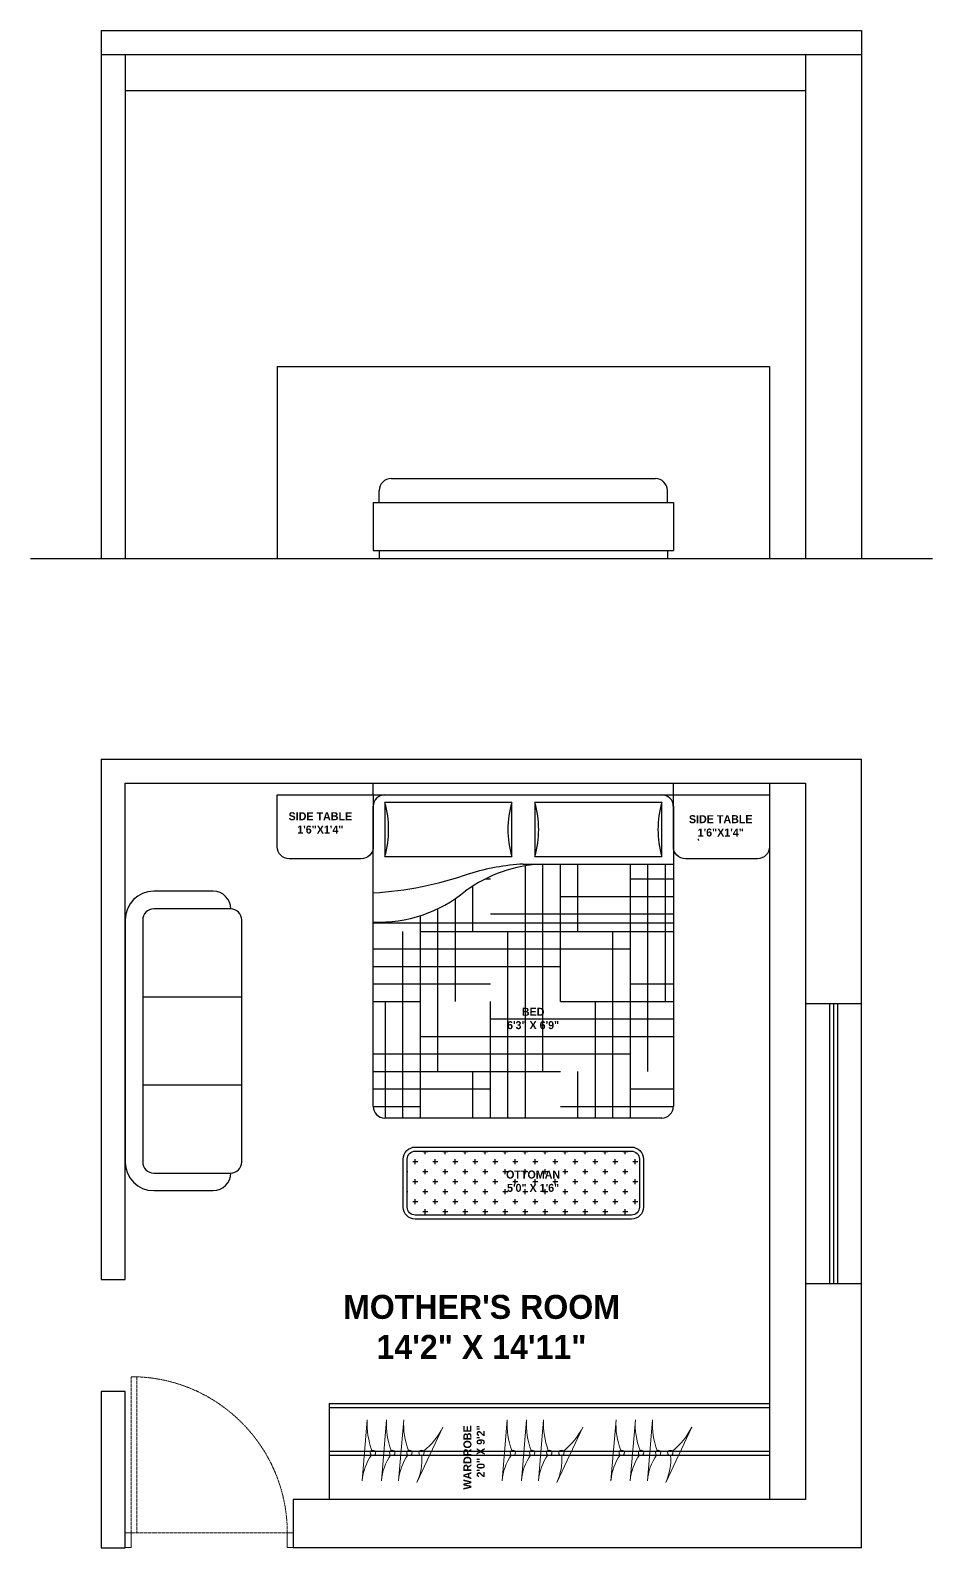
# Model space of a CAD drawing. Header units: inches. Extents: x -2624 to 3682, y -673 to 3670.
# Drawn here: x 2194.4 to 2419.9, y -31.5 to 347.6 of the extents above; entities that cross this region are included whole.
import ezdxf

# ---------------------------------------------------------------- set-up
doc = ezdxf.new("R2010")
doc.units = ezdxf.units.IN
doc.header["$MEASUREMENT"] = 0
for name, pattern in [('AUDIT_D_060311083008-3', [0]), ('DASHED2', [0.375, 0.25, -0.125]), ('HIDDEN', [0.375, 0.25, -0.125])]:
    doc.linetypes.add(name, pattern=pattern)
for name, color, linetype in [('A-DOOR', 251, 'AUDIT_D_060311083008-3'), ('A-Door-Frame', 1, 'Continuous'), ('A-Door-Swing', 8, 'HIDDEN'), ('IEL-HATCH-002', 7, 'Continuous'), ('TEFRİŞ', 11, 'Continuous')]:
    doc.layers.add(name, color=color, linetype=linetype)
doc.layers.add('Furniture', color=251, linetype='Continuous', lineweight=18)
doc.styles.add('HEMI', font='stylu.ttf')
pattern_1 = [(90, (16.9, 0), (-744, 744), [744, -744]), (90, (140.9, 0), (-744, 744), [744, -744]), (90, (264.9, 0), (-744, 744), [744, -744]), (90, (388.9, 0), (-744, 744), [744, -744]), (90, (512.9, 0), (-744, 744), [744, -744]), (90, (636.9, 0), (-744, 744), [744, -744]), (90, (760.9, 0), (-744, 744), [744, -744]), (0, (16.9, 744), (744, -744), [744, -744]), (0, (16.9, 868), (744, -744), [744, -744]), (0, (16.9, 992), (744, -744), [744, -744]), (0, (16.9, 1116), (744, -744), [744, -744]), (0, (16.9, 1240), (744, -744), [744, -744]), (0, (16.9, 1364), (744, -744), [744, -744]), (0, (16.9, 1488), (744, -744), [744, -744])]

# ---------------------------------------------------------------- blocks, each defined once
blk = doc.blocks.new('*U23')
at = {"layer": 'A-Door-Frame', "lineweight": 5}
for p, q in [((0, -100), (0, 0)), ((1145, -100), (1145, 0))]:
    blk.add_line(p, q, dxfattribs=at)
for points in [[(0, -100), (40, -100), (40, 0), (0, 0)], [(1145, -100), (1105, -100), (1105, 0), (1145, 0)]]:
    blk.add_lwpolyline(points, dxfattribs=at)
at = {"layer": 'A-Door-Swing', "linetype": 'DASHED2', "lineweight": 5}
blk.add_line((50, 0), (1115, 0), dxfattribs=at)
blk.add_lwpolyline([(40, 0), (40, 1065), (80, 1065), (80, 0)], close=True, dxfattribs=at)
blk.add_arc((40, 0), 1065, 360, 90, dxfattribs=at)
blk = doc.blocks.new('db')
at = {"layer": 'IEL-HATCH-002', "transparency": 33554687}
h = blk.add_hatch(dxfattribs=at)
h.set_pattern_fill('AR-PARQ1', color=253, scale=62)
h.set_pattern_definition(pattern_1)
h.paths.add_polyline_path([(3316.83, 804.31), (3284.13, 804.31, 0.147224), (3264.9, 797.58, -0.185244), (3241.83, 789.83), (3241.83, 743.73, 0.414214), (3244.71, 740.84), (3313.94, 740.84, 0.414214), (3316.83, 743.73)])
h = blk.add_hatch(dxfattribs=at)
h.set_pattern_fill('AR-PARQ1', color=253, scale=62)
h.set_pattern_definition(pattern_1)
h.paths.add_polyline_path([(3316.83, 804.31), (3284.13, 804.31, 0.147224), (3264.9, 797.58, -0.185244), (3241.83, 789.83), (3241.83, 743.73, 0.414214), (3244.71, 740.84), (3313.94, 740.84, 0.414214), (3316.83, 743.73)])
h = blk.add_hatch(dxfattribs=at)
h.set_pattern_fill('HOUND', color=33, scale=70)
h.set_pattern_definition([(0, (16.908, 0), (17.5, 4.375), [70, -35]), (90, (16.908, 0), (-4.375, -17.5), [70, -35])])
h.paths.add_polyline_path([(3316.83, 804.31), (3284.13, 804.31, 0.147224), (3264.9, 797.58, -0.185244), (3241.83, 789.83), (3241.83, 743.73, 0.414214), (3244.71, 740.84), (3313.94, 740.84, 0.414214), (3316.83, 743.73)])
at = {"color": 0, "linetype": 'ByBlock'}
for p, q in [((3241.83, 824.5), (3316.83, 824.5)), ((3241.83, 821.61), (3241.83, 824.5)), ((3316.83, 821.61), (3316.83, 824.5)), ((3241.83, 821.61), (3316.83, 821.61)), ((3244.71, 819.69), (3244.71, 806.23)), ((3276.44, 819.69), (3244.71, 819.69)), ((3276.44, 806.23), (3276.44, 819.69)), ((3313.94, 819.69), (3282.21, 819.69)), ((3282.21, 819.69), (3282.21, 806.23)), ((3313.94, 806.23), (3313.94, 819.69)), ((3241.83, 743.73), (3241.83, 818.73)), ((3316.83, 818.73), (3316.83, 743.73)), ((3244.71, 806.23), (3276.44, 806.23)), ((3279.33, 804.31), (3316.83, 804.31)), ((3282.21, 806.23), (3313.94, 806.23)), ((3313.94, 740.84), (3244.71, 740.84))]:
    blk.add_line(p, q, dxfattribs=at)
for centre, radius, start, end in [((3244.71, 818.73), 2.88, 90, 180), ((3221.63, 812.96), 24.04, 343.7398, 16.2602), ((3299.52, 812.96), 24.04, 163.7398, 196.2602), ((3259.13, 812.96), 24.04, 343.7398, 16.2602), ((3337.02, 812.96), 24.04, 163.7398, 196.2602), ((3313.94, 818.73), 2.88, 0, 90), ((3285.7, 768.99), 35.35, 92.5398, 126.0403), ((3282.65, 746.81), 57.59, 93.3065, 106.9429), ((3236.62, 885.64), 88.69, 273.3665, 289.2534), ((3243.27, 823.78), 33.98, 267.5673, 309.5461), ((3244.71, 743.73), 2.88, 180, 270), ((3313.94, 743.73), 2.88, 270, 0)]:
    blk.add_arc(centre, radius, start, end, dxfattribs=at)
blk = doc.blocks.new('dbs')
for points in [[(3241.83, 821.61), (3241.83, 808.61, -0.414214), (3238.83, 805.61), (3220.83, 805.61, -0.414214), (3217.83, 808.61), (3217.83, 821.61)], [(3340.83, 821.61), (3340.83, 808.61, -0.414214), (3337.83, 805.61), (3319.83, 805.61, -0.414214), (3316.83, 808.61), (3316.83, 821.61)]]:
    blk.add_lwpolyline(points, format="xyb", close=True)
at = {"layer": 'TEFRİŞ', "color": 252, "linetype": 'Continuous', "true_color": 0x939598}
for p, q in [((3322.99, 810.57), (3323.03, 810.44)), ((3322.99, 810.57), (3323.03, 810.44)), ((3323.03, 810.44), (3323.08, 810.31)), ((3323.03, 810.44), (3323.08, 810.31)), ((3323.08, 810.31), (3323.12, 810.17)), ((3323.08, 810.31), (3323.12, 810.17))]:
    blk.add_line(p, q, dxfattribs=at)
blk.add_blockref('db', (0, 0))
blk = doc.blocks.new('rwg')
at = {"layer": 'IEL-HATCH-002', "true_color": 0xe4d6c8, "transparency": 33554687}
h = blk.add_hatch(dxfattribs=at)
h.set_pattern_fill('CROSS', color=254, scale=10)
h.paths.add_polyline_path([(3306.8, 731.61, 0.414214), (3304.8, 733.61), (3250.8, 733.61, 0.414214), (3248.8, 731.61), (3248.8, 719.61, 0.414214), (3250.8, 717.61), (3304.8, 717.61, 0.414214), (3306.8, 719.61)])
for points in [[(3307.8, 731.61), (3307.8, 719.61, -0.414214), (3304.8, 716.61), (3250.8, 716.61, -0.414214), (3247.8, 719.61), (3247.8, 731.61, -0.414214), (3250.8, 734.61), (3304.8, 734.61, -0.414214)], [(3306.8, 731.61), (3306.8, 719.61, -0.414214), (3304.8, 717.61), (3250.8, 717.61, -0.414214), (3248.8, 719.61), (3248.8, 731.61, -0.414214), (3250.8, 733.61), (3304.8, 733.61, -0.414214)]]:
    blk.add_lwpolyline(points, format="xyb", close=True)
blk = doc.blocks.new('46u46 u')
at = {"layer": 'Furniture', "color": 133, "lineweight": -2, "true_color": 0x84cdcc}
for p, q in [((1719223.22, 5855.25), (1719238.43, 5853.97)), ((1719223.22, 5850.43), (1719238.43, 5849.14)), ((1719223.22, 5846.14), (1719238.43, 5844.86)), ((1719222.81, 5841.56), (1719236.62, 5835.07))]:
    blk.add_line(p, q, dxfattribs=at)
for centre in [(1719230.18, 5852.56), (1719230.18, 5847.73), (1719230.18, 5843.45), (1719230.18, 5840.42)]:
    blk.add_circle(centre, 0.673, dxfattribs=at)
for centre, radius, start, end in [((1719222.13, 5842.1), 13.19, 55.3487, 85.2486), ((1719237.35, 5835.38), 18.62, 86.6903, 110.6016), ((1719222.13, 5837.28), 13.19, 55.3487, 85.2486), ((1719222.13, 5833), 13.19, 55.3487, 85.2486), ((1719237.35, 5830.56), 18.62, 86.6903, 110.6016), ((1719237.35, 5826.27), 18.62, 86.6903, 110.6016), ((1719228.44, 5853.49), 13.19, 244.7514, 274.6513), ((1719244.98, 5851.7), 18.62, 219.3984, 243.3097)]:
    blk.add_arc(centre, radius, start, end, dxfattribs=at)
blk = doc.blocks.new('rthjr')
for p, q in [((3335.61, 665.8), (3275.11, 665.8)), ((3294.36, 661.4), (3294.36, 636.65)), ((3316.36, 661.4), (3316.36, 636.65)), ((3267.96, 658.65), (3267.96, 643.8)), ((3342.76, 643.8), (3342.76, 658.65))]:
    blk.add_line(p, q)
blk.add_lwpolyline([(3275.11, 636.65), (3335.61, 636.65, 0.414214), (3338.36, 639.4), (3338.36, 658.65, 0.414214), (3335.61, 661.4), (3275.11, 661.4, 0.414214), (3272.36, 658.65), (3272.36, 639.4, 0.414214)], format="xyb", close=True)
for centre, radius, start, end in [((3275.11, 658.65), 7.15, 90, 180), ((3335.61, 658.65), 7.15, 0, 90), ((3272.36, 643.8), 4.4, 180, 270), ((3338.36, 643.8), 4.4, 270, 0)]:
    blk.add_arc(centre, radius, start, end)

msp = doc.modelspace()

# ---------------------------------------------------------------- linework, layer by layer
at = {"color": 18, "true_color": 0x000000}
for p, q in [((2212.14, 347.65), (2212.14, 215.65)), ((2212.14, 347.65), (2402.14, 347.65)), ((2402.14, 347.65), (2402.14, 215.65)), ((2212.14, 341.65), (2402.14, 341.65)), ((2218.14, 341.65), (2218.14, 215.65)), ((2388.14, 341.65), (2388.14, 215.65)), ((2218.14, 332.65), (2388.14, 332.65)), ((2256.14, 263.65), (2379.14, 263.65)), ((2256.14, 263.65), (2256.14, 215.65)), ((2379.14, 263.65), (2379.14, 215.65)), ((2284.64, 235.65), (2350.64, 235.65)), ((2281.64, 229.65), (2281.64, 232.65)), ((2353.64, 229.65), (2353.64, 232.65)), ((2280.14, 229.65), (2280.14, 217.65)), ((2280.14, 229.65), (2355.14, 229.65)), ((2355.14, 229.65), (2355.14, 217.65)), ((2280.14, 217.65), (2355.14, 217.65)), ((2281.64, 217.65), (2281.64, 215.65)), ((2353.64, 217.65), (2353.64, 215.65)), ((2194.44, 215.65), (2419.94, 215.65)), ((2212.14, 165.52), (2402.14, 165.52)), ((2212.14, 165.52), (2212.14, 35.52)), ((2402.14, -31.48), (2402.14, 165.52)), ((2218.14, 35.52), (2218.14, 159.52)), ((2218.14, 159.52), (2388.14, 159.52)), ((2379.14, 159.52), (2379.14, -19.48)), ((2388.14, 159.52), (2388.14, 104.52)), ((2388.14, 104.52), (2388.14, 34.52)), ((2388.14, 104.52), (2402.14, 104.52)), ((2212.14, 35.52), (2218.14, 35.52)), ((2388.14, 34.52), (2388.14, -19.48)), ((2388.14, 34.52), (2402.14, 34.52)), ((2218.14, 7.52), (2212.14, 7.52)), ((2212.14, 7.52), (2212.14, -31.48)), ((2218.14, -25.48), (2218.14, 7.52)), ((2269.14, 4.52), (2379.14, 4.52)), ((2269.14, 4.52), (2269.14, -19.48)), ((2269.14, 3.52), (2379.14, 3.52)), ((2388.14, -19.48), (2260.14, -19.48)), ((2260.14, -19.48), (2260.14, -31.48)), ((2218.14, -31.48), (2218.14, -25.48)), ((2212.14, -31.48), (2218.14, -31.48)), ((2402.14, -31.48), (2260.14, -31.48))]:
    msp.add_line(p, q, dxfattribs=at)
at = {"color": 143, "true_color": 0x7aafdf}
for p, q in [((2394.14, 104.52), (2394.14, 34.52)), ((2395.14, 104.52), (2395.14, 34.52)), ((2396.14, 104.52), (2396.14, 34.52))]:
    msp.add_line(p, q, dxfattribs=at)
at = {"color": 9, "true_color": 0xc7c8ca}
for p, q in [((2379.14, -7.48), (2269.14, -7.48)), ((2379.14, -8.48), (2269.14, -8.48))]:
    msp.add_line(p, q, dxfattribs=at)
at = {"color": 18, "true_color": 0x000000}
for centre, start, end in [((2284.64, 232.65), 90, 180), ((2350.64, 232.65), 0, 90)]:
    msp.add_arc(centre, 3, start, end, dxfattribs=at)

# ---------------------------------------------------------------- block references
for name, p in [('dbs', (-961.69, -664.97)), ('rwg', (-960.16, -666))]:
    msp.add_blockref(name, p)
at = {"rotation": 90}
msp.add_blockref('rthjr', (2883.93, -3210.23), dxfattribs=at)
at = {"lineweight": 9, "rotation": 90}
for p in [(8132.61, -1719237.97), (8167.58, -1719237.97), (8194.79, -1719237.97)]:
    msp.add_blockref('46u46 u', p, dxfattribs=at)
at = {"layer": 'A-DOOR', "lineweight": 5, "xscale": 0.03666666666666651, "yscale": 0.03666666666666651, "zscale": 0.03666666666666651}
msp.add_blockref('*U23', (2218.14, -27.81), dxfattribs=at)

# ---------------------------------------------------------------- texts
at = {"color": 177, "lineweight": 5, "true_color": 0x293189, "char_height": 2, "width": 20.6121, "attachment_point": 3, "style": 'HEMI'}
for s, insert, rotation in [('\\pxqc;{\\fStylus BT|b1|i0|c0|p34;SIDE TABLE\\P1\'6"X1\'4"}', (2277.22, 152.28), 0.0094), ('\\pxqc;{\\fStylus BT|b1|i0|c0|p34;SIDE TABLE\\P1\'6"X1\'4"}', (2377.28, 151.55), 0.0094), ('\\pxqc;{\\fStylus BT|b1|i0|c0|p34;BED\\P6\'3" X 6\'9"}', (2330.39, 103.42), 0.0094), ('\\pxqc;{\\fStylus BT|b1|i0|c0|p34;OTTOMAN\\P5\'0" X 1\'6"}', (2330.39, 62.76), 0.0094), ('{\\fStylus BT|b1|i0|c0|p34;WARDROBE\\P2\'0" X 9\'2"}', (2302.67, -0.92), 90.0094)]:
    msp.add_mtext(s, dxfattribs=dict(at, insert=insert, rotation=rotation))
at = {"color": 1, "lineweight": 5, "insert": (2245.46, 31.7), "char_height": 6, "width": 123.4638, "attachment_point": 1, "rotation": 359.9906, "style": 'HEMI'}
msp.add_mtext('\\pxqc;{\\fStylus BT|b1|i0|c0|p34;MOTHER\'S ROOM\\P14\'2" X 14\'11"}', dxfattribs=at)

doc.saveas('drawing.dxf')
